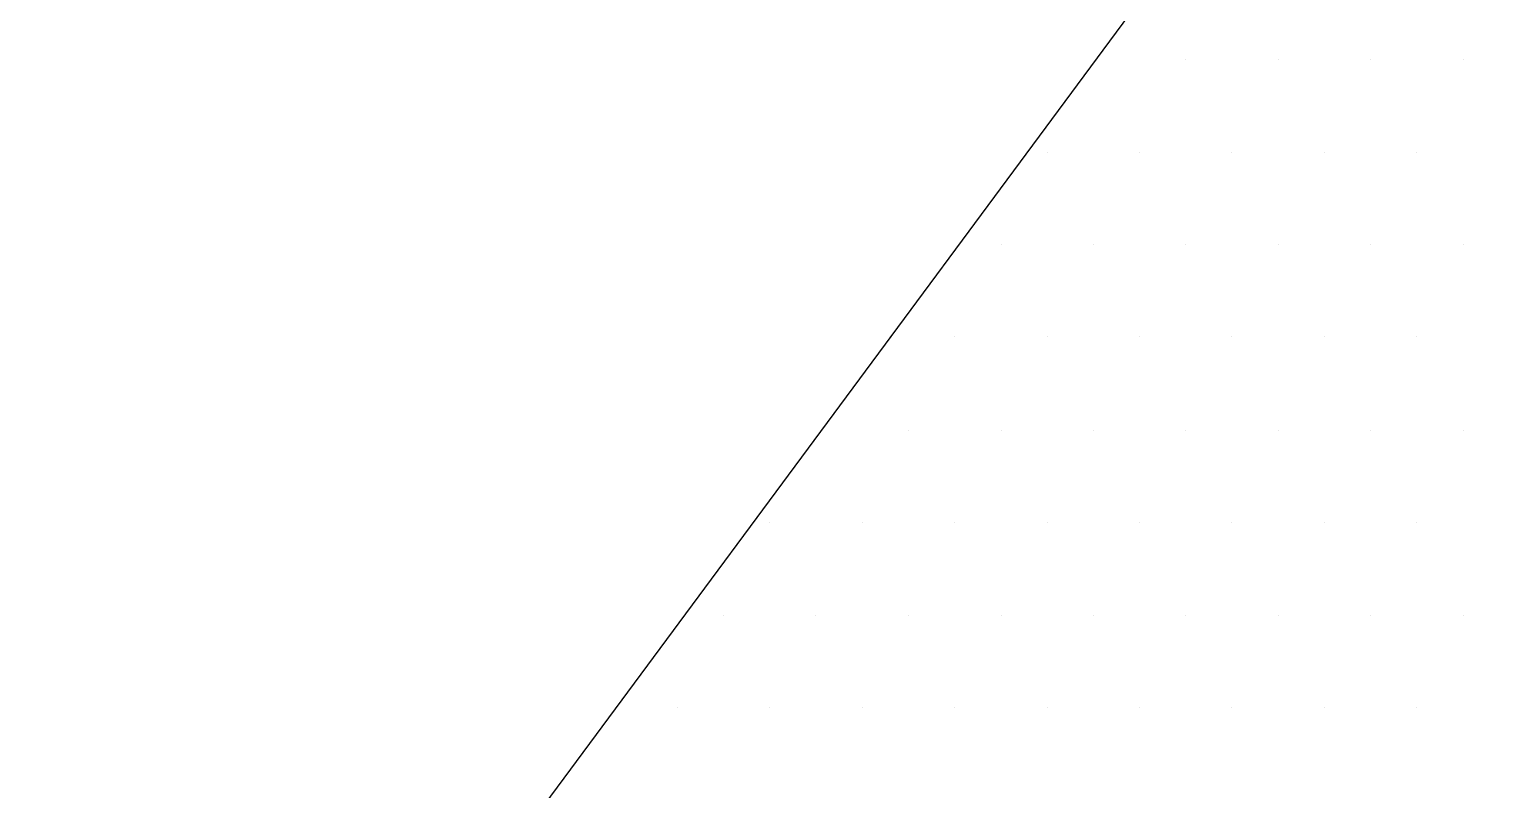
# Paper-space layout 'TOP_A1_00200_01-01-2017_MODELE' of a CAD drawing. Header units: millimetres. Extents: x -52 to 293, y -3 to 294.
# Drawn here: x 206.935 to 207.814, y 122.862 to 123.315 of the extents above; entities that cross this region are included whole.
import ezdxf

# ---------------------------------------------------------------- set-up
doc = ezdxf.new("R2010")
doc.units = ezdxf.units.MM
doc.header["$LTSCALE"] = 2
doc.linetypes.add('CACHEX2', pattern=[0.75, 0.5, -0.25])
for name, color, linetype in [('CALQUE_7', 4, 'Continuous'), ('CARTOUCHE', 7, 'Continuous'), ('rosace', 7, 'Continuous')]:
    doc.layers.add(name, color=color, linetype=linetype)

# ---------------------------------------------------------------- blocks, each defined once
blk = doc.blocks.new('A$C715108E3')
at = {"layer": 'CALQUE_7', "color": 131}
for p, q in [((-7.8163, -24.9811), (-7.8163, -24.9811)), ((-7.7267, -24.9811), (-7.7267, -24.9811)), ((-7.635, -24.9811), (-7.635, -24.9811)), ((-7.5434, -24.9811), (-7.5434, -24.9811)), ((-7.4515, -24.9811), (-7.4515, -24.9811)), ((-7.8843, -25.0736), (-7.8843, -25.0736)), ((-7.8642, -25.0736), (-7.8642, -25.0736)), ((-7.7724, -25.0736), (-7.7724, -25.0736)), ((-7.6809, -25.0736), (-7.6809, -25.0736)), ((-7.5891, -25.0736), (-7.5891, -25.0736)), ((-7.4973, -25.0736), (-7.4973, -25.0736)), ((-7.9523, -25.1649), (-7.9523, -25.1649)), ((-7.91, -25.1649), (-7.91, -25.1649)), ((-7.8187, -25.1649), (-7.8187, -25.1649)), ((-7.7267, -25.1649), (-7.7267, -25.1649)), ((-7.635, -25.1649), (-7.635, -25.1649)), ((-7.5434, -25.1649), (-7.5434, -25.1649)), ((-7.4515, -25.1649), (-7.4515, -25.1649)), ((-8.0203, -25.2562), (-8.0203, -25.2562)), ((-7.9563, -25.2562), (-7.9563, -25.2562)), ((-7.8642, -25.2562), (-7.8642, -25.2562)), ((-7.7724, -25.2562), (-7.7724, -25.2562)), ((-7.6809, -25.2562), (-7.6809, -25.2562)), ((-7.5891, -25.2562), (-7.5891, -25.2562)), ((-7.4973, -25.2562), (-7.4973, -25.2562)), ((-8.0884, -25.3488), (-8.0884, -25.3488)), ((-8.002, -25.3488), (-8.002, -25.3488)), ((-7.91, -25.3488), (-7.91, -25.3488)), ((-7.8187, -25.3488), (-7.8187, -25.3488)), ((-7.7267, -25.3488), (-7.7267, -25.3488)), ((-7.635, -25.3488), (-7.635, -25.3488)), ((-7.5434, -25.3488), (-7.5434, -25.3488)), ((-7.4515, -25.3488), (-7.4515, -25.3488)), ((-8.1562, -25.4402), (-8.1562, -25.4402)), ((-8.1394, -25.4402), (-8.1394, -25.4402)), ((-8.0475, -25.4402), (-8.0475, -25.4402)), ((-7.9563, -25.4402), (-7.9563, -25.4402)), ((-7.8642, -25.4402), (-7.8642, -25.4402)), ((-7.7724, -25.4402), (-7.7724, -25.4402)), ((-7.6809, -25.4402), (-7.6809, -25.4402)), ((-7.5891, -25.4402), (-7.5891, -25.4402)), ((-7.4973, -25.4402), (-7.4973, -25.4402)), ((-8.2244, -25.5328), (-8.2244, -25.5328)), ((-8.1851, -25.5328), (-8.1851, -25.5328)), ((-8.094, -25.5328), (-8.094, -25.5328)), ((-8.002, -25.5328), (-8.002, -25.5328)), ((-7.91, -25.5328), (-7.91, -25.5328)), ((-7.8187, -25.5328), (-7.8187, -25.5328)), ((-7.7267, -25.5328), (-7.7267, -25.5328)), ((-7.635, -25.5328), (-7.635, -25.5328)), ((-7.5434, -25.5328), (-7.5434, -25.5328)), ((-7.4515, -25.5328), (-7.4515, -25.5328)), ((-8.2917, -25.6241), (-8.2917, -25.6241)), ((-8.2316, -25.6241), (-8.2316, -25.6241)), ((-8.1394, -25.6241), (-8.1394, -25.6241)), ((-8.0475, -25.6241), (-8.0475, -25.6241)), ((-7.9563, -25.6241), (-7.9563, -25.6241)), ((-7.8642, -25.6241), (-7.8642, -25.6241)), ((-7.7724, -25.6241), (-7.7724, -25.6241)), ((-7.6809, -25.6241), (-7.6809, -25.6241)), ((-7.5891, -25.6241), (-7.5891, -25.6241)), ((-7.4973, -25.6241), (-7.4973, -25.6241))]:
    blk.add_line(p, q, dxfattribs=at)
blk.add_lwpolyline([(-5.0186, -17.1537), (-4.9784, -19.1278), (-5.3896, -19.2331), (-4.7123, -20.7884), (-8.4641, -25.8566), (-8.5996, -26.1134), (-8.0987, -26.1134), (-7.2053, -26.0731), (-6.6093, -26.0457), (-6.203, -25.613), (-3.9696, -22.5417), (-2.7917, -25.1531), (-2.6026, -25.1257), (-1.9525, -24.8418), (-1.3029, -24.5438), (-2.3854, -21.8923), (1.9656, -22.2806), (2.6017, -21.6183), (3.2786, -20.7927), (-3.3817, -20.0761), (-4.3053, -16.8895)], dxfattribs=at)
blk = doc.blocks.new('A$C581E6685')
at = {"layer": 'rosace', "color": 32, "linetype": 'CACHEX2', "ltscale": 1.5}
blk.add_ellipse((-38.0538, 23.8138), major_axis=(-19.0311, -3.534), ratio=0.590567, dxfattribs=at)
at = {"layer": 'rosace', "color": 32}
blk.add_ellipse((-37.6144, 23.8499), major_axis=(-13.5768, -4.2839), ratio=0.791971, dxfattribs=at)
at = {"layer": 'CARTOUCHE'}
blk.add_blockref('A$C715108E3', (-31.6739, 36.3189), dxfattribs=at)

psp = doc.layouts.new('TOP_A1_00200_01-01-2017_MODELE')

# ---------------------------------------------------------------- linework, layer by layer
at = {"layer": 'CARTOUCHE'}
psp.add_rational_spline([(193.99311, 140.73587), (193.99311, 129.84471), (193.99311, 118.95355), (193.99311, 115.11355), (197.83311, 115.11355), (243.37237, 115.11355), (288.91164, 115.11355), (292.75164, 115.11355), (292.75164, 118.95355), (292.75164, 129.84471), (292.75164, 140.73587), (292.75164, 144.57587), (288.91164, 144.57587), (243.37237, 144.57587), (197.83311, 144.57587), (193.99311, 144.57587), (193.99311, 140.73587)], [1, 1, 1, 0.707106781187, 1, 1, 1, 0.707106781187, 1, 1, 1, 0.707106781187, 1, 1, 1, 0.707106781187, 1], degree=2, knots=[0, 0, 0, 1, 1, 2.570796, 2.570796, 3.570796, 3.570796, 5.141593, 5.141593, 6.141593, 6.141593, 7.712389, 7.712389, 8.712389, 8.712389, 10.283185, 10.283185, 10.283185], dxfattribs=at)

# ---------------------------------------------------------------- block references
at = {"layer": 'CARTOUCHE', "xscale": 0.6, "yscale": 0.6, "zscale": 0.6}
psp.add_blockref('A$C581E6685', (231.26385, 116.49412), dxfattribs=at)

doc.saveas('drawing.dxf')
